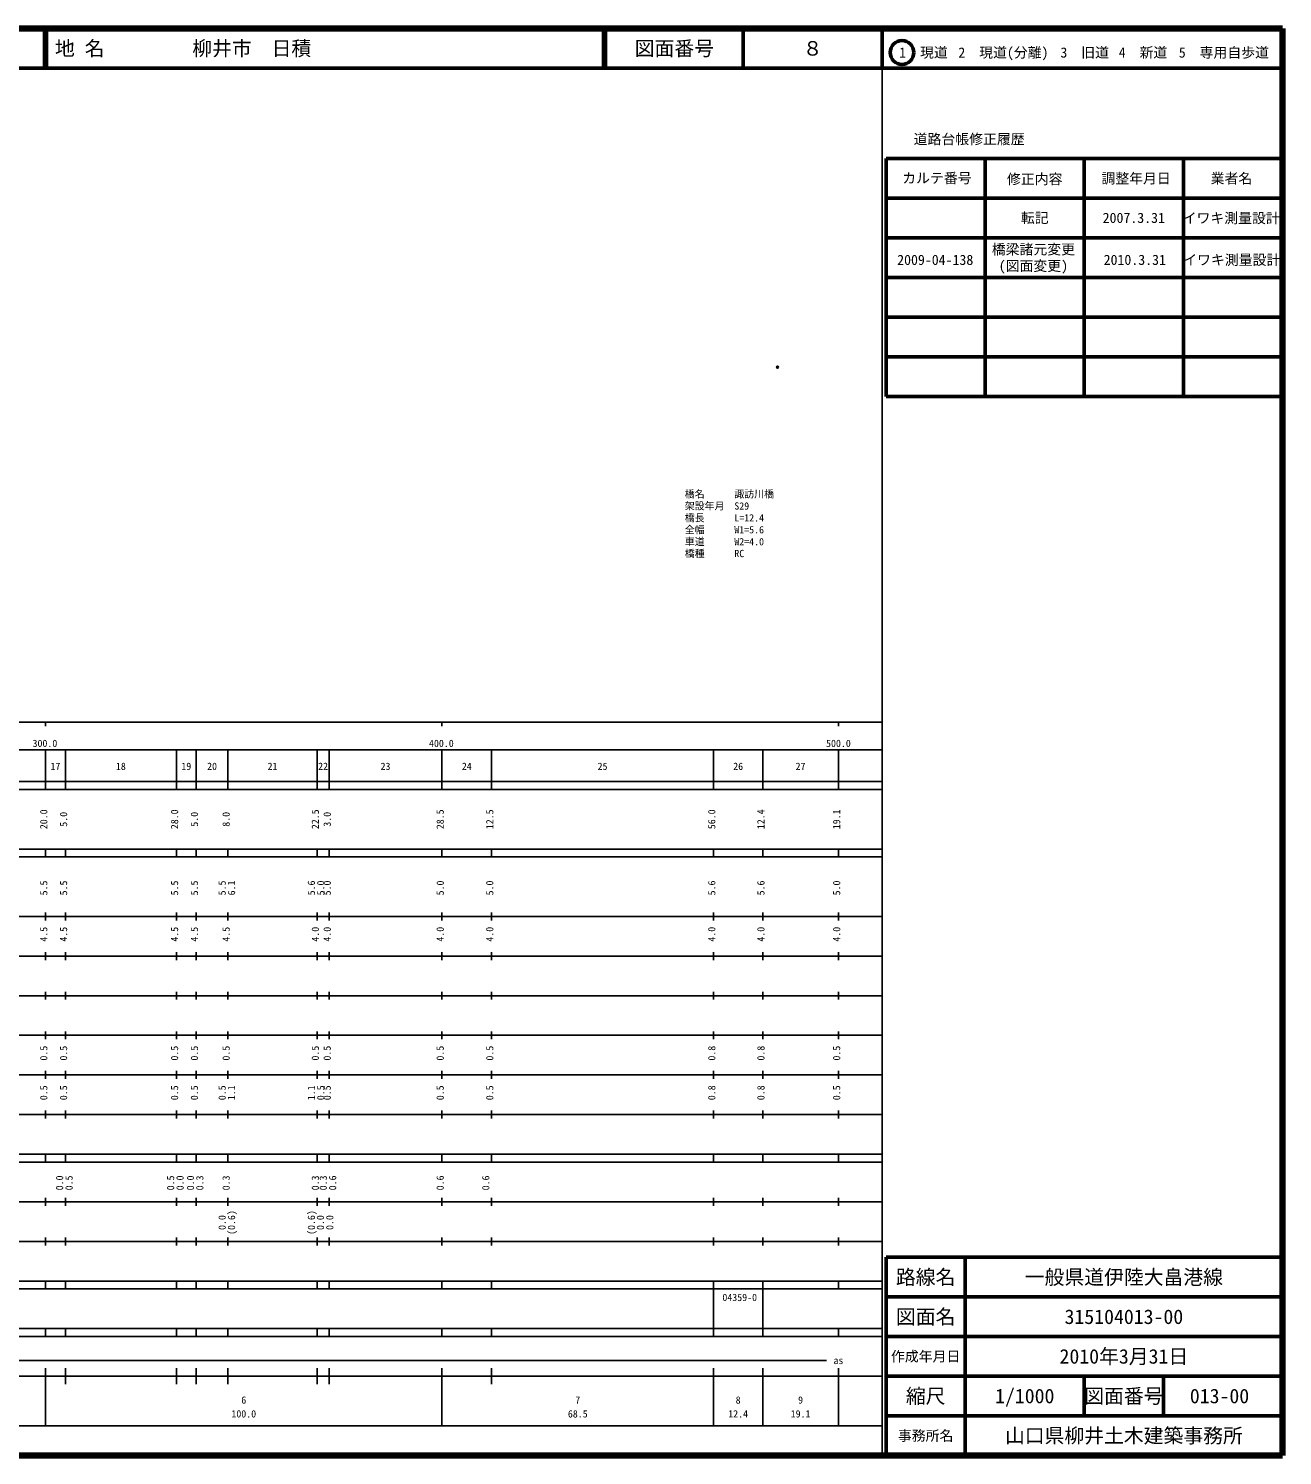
# Model space of a CAD drawing. Units: millimetres on the paper. Extents: x 40 to 680, y 20 to 380.
# Drawn here: x 363.7 to 680, y 20 to 380 of the extents above; entities that cross this region are included whole.
import ezdxf
from ezdxf.enums import TextEntityAlignment as Align

# ---------------------------------------------------------------- set-up
doc = ezdxf.new("R2010")
doc.units = ezdxf.units.MM
doc.header["$PDMODE"] = 32
doc.header["$PDSIZE"] = 0.5
for name, color, linetype in [('M-OTRS', 6, 'Continuous'), ('M-STR-HTXT', 7, 'Continuous'), ('M-TTL-TXT', 7, 'Continuous')]:
    doc.layers.add(name, color=color, linetype=linetype)
for name, color, linetype, lineweight in [('M-TTL', 2, 'Continuous', 140), ('M-TTL-BAND', 7, 'Continuous', 25), ('M-TTL-FRAM', 2, 'Continuous', 50), ('M-TTL-LINE', 7, 'Continuous', 50)]:
    doc.layers.add(name, color=color, linetype=linetype, lineweight=lineweight)
doc.styles.add('ＭＳ ゴシック', font='')
doc.styles.get('ＭＳ ゴシック').set_extended_font_data('MS Gothic')

msp = doc.modelspace()

# ---------------------------------------------------------------- linework, layer by layer
at = {"layer": 'M-OTRS'}
msp.add_point((552.644, 294.564), dxfattribs=at)
at = {"layer": 'M-TTL'}
for p, q in [((680, 380), (40, 380)), ((680, 20), (680, 380)), ((40, 20), (680, 20))]:
    msp.add_line(p, q, dxfattribs=at)
at = {"layer": 'M-TTL-BAND'}
for p, q in [((579, 20), (579, 370)), ((40, 205), (579, 205)), ((368, 205), (368, 204)), ((468, 205), (468, 204)), ((568, 205), (568, 204)), ((68, 198), (579, 198)), ((368, 188), (368, 198)), ((373, 188), (373, 198)), ((401, 188), (401, 198)), ((406, 188), (406, 198)), ((414, 188), (414, 198)), ((436.5, 188), (436.5, 198)), ((439.5, 188), (439.5, 198)), ((468, 188), (468, 198)), ((480.5, 188), (480.5, 198)), ((536.5, 188), (536.5, 198)), ((548.9, 188), (548.9, 198)), ((568, 188), (568, 198)), ((40, 190), (579, 190)), ((40, 188), (579, 188)), ((40, 173), (579, 173)), ((368, 171), (368, 173)), ((373, 171), (373, 173)), ((401, 171), (401, 173)), ((406, 171), (406, 173)), ((414, 171), (414, 173)), ((436.5, 171), (436.5, 173)), ((439.5, 171), (439.5, 173)), ((468, 171), (468, 173)), ((480.5, 171), (480.5, 173)), ((536.5, 171), (536.5, 173)), ((548.9, 171), (548.9, 173)), ((568, 171), (568, 173)), ((40, 171), (579, 171)), ((40, 156), (579, 156)), ((368, 155), (368, 157)), ((373, 155), (373, 157)), ((401, 155), (401, 157)), ((406, 155), (406, 157)), ((414, 155), (414, 157)), ((436.5, 155), (436.5, 157)), ((439.5, 155), (439.5, 157)), ((468, 155), (468, 157)), ((480.5, 155), (480.5, 157)), ((536.5, 155), (536.5, 157)), ((548.9, 155), (548.9, 157)), ((568, 155), (568, 157)), ((46, 146), (579, 146)), ((368, 145), (368, 147)), ((373, 145), (373, 147)), ((401, 145), (401, 147)), ((406, 145), (406, 147)), ((414, 145), (414, 147)), ((436.5, 145), (436.5, 147)), ((439.5, 145), (439.5, 147)), ((468, 145), (468, 147)), ((480.5, 145), (480.5, 147)), ((536.5, 145), (536.5, 147)), ((548.9, 145), (548.9, 147)), ((568, 145), (568, 147)), ((368, 135), (368, 137)), ((373, 135), (373, 137)), ((401, 135), (401, 137)), ((406, 135), (406, 137)), ((414, 135), (414, 137)), ((436.5, 135), (436.5, 137)), ((439.5, 135), (439.5, 137)), ((468, 135), (468, 137)), ((480.5, 135), (480.5, 137)), ((536.5, 135), (536.5, 137)), ((548.9, 135), (548.9, 137)), ((568, 135), (568, 137)), ((52, 136), (579, 136)), ((46, 126), (579, 126)), ((368, 125), (368, 127)), ((373, 125), (373, 127)), ((401, 125), (401, 127)), ((406, 125), (406, 127)), ((414, 125), (414, 127)), ((436.5, 125), (436.5, 127)), ((439.5, 125), (439.5, 127)), ((468, 125), (468, 127)), ((480.5, 125), (480.5, 127)), ((536.5, 125), (536.5, 127)), ((548.9, 125), (548.9, 127)), ((568, 125), (568, 127)), ((52, 116), (579, 116)), ((368, 115), (368, 117)), ((373, 115), (373, 117)), ((401, 115), (401, 117)), ((406, 115), (406, 117)), ((414, 115), (414, 117)), ((436.5, 115), (436.5, 117)), ((439.5, 115), (439.5, 117)), ((468, 115), (468, 117)), ((480.5, 115), (480.5, 117)), ((536.5, 115), (536.5, 117)), ((548.9, 115), (548.9, 117)), ((568, 115), (568, 117)), ((46, 106), (579, 106)), ((368, 105), (368, 107)), ((373, 105), (373, 107)), ((401, 105), (401, 107)), ((406, 105), (406, 107)), ((414, 105), (414, 107)), ((436.5, 105), (436.5, 107)), ((439.5, 105), (439.5, 107)), ((468, 105), (468, 107)), ((480.5, 105), (480.5, 107)), ((536.5, 105), (536.5, 107)), ((548.9, 105), (548.9, 107)), ((568, 105), (568, 107)), ((40, 96), (579, 96)), ((40, 94), (579, 94)), ((368, 94), (368, 96)), ((373, 94), (373, 96)), ((401, 94), (401, 96)), ((406, 94), (406, 96)), ((414, 94), (414, 96)), ((436.5, 94), (436.5, 96)), ((439.5, 94), (439.5, 96)), ((468, 94), (468, 96)), ((480.5, 94), (480.5, 96)), ((536.5, 94), (536.5, 96)), ((548.9, 94), (548.9, 96)), ((568, 94), (568, 96)), ((49, 84), (579, 84)), ((368, 83), (368, 85)), ((373, 83), (373, 85)), ((401, 83), (401, 85)), ((406, 83), (406, 85)), ((414, 83), (414, 85)), ((436.5, 83), (436.5, 85)), ((439.5, 83), (439.5, 85)), ((468, 83), (468, 85)), ((480.5, 83), (480.5, 85)), ((536.5, 83), (536.5, 85)), ((548.9, 83), (548.9, 85)), ((568, 83), (568, 85)), ((40, 74), (579, 74)), ((368, 73), (368, 75)), ((373, 73), (373, 75)), ((401, 73), (401, 75)), ((406, 73), (406, 75)), ((414, 73), (414, 75)), ((436.5, 73), (436.5, 75)), ((439.5, 73), (439.5, 75)), ((468, 73), (468, 75)), ((480.5, 73), (480.5, 75)), ((536.5, 73), (536.5, 75)), ((548.9, 73), (548.9, 75)), ((568, 73), (568, 75)), ((40, 64), (579, 64)), ((40, 62), (579, 62)), ((368, 62), (368, 64)), ((373, 62), (373, 64)), ((401, 62), (401, 64)), ((406, 62), (406, 64)), ((414, 62), (414, 64)), ((436.5, 62), (436.5, 64)), ((439.5, 62), (439.5, 64)), ((468, 62), (468, 64)), ((480.5, 62), (480.5, 64)), ((536.5, 62), (536.5, 64)), ((536.5, 52), (536.5, 62)), ((548.9, 62), (548.9, 64)), ((548.9, 52), (548.9, 62)), ((568, 62), (568, 64)), ((40, 52), (579, 52)), ((368, 50), (368, 52)), ((373, 50), (373, 52)), ((401, 50), (401, 52)), ((406, 50), (406, 52)), ((414, 50), (414, 52)), ((436.5, 50), (436.5, 52)), ((439.5, 50), (439.5, 52)), ((468, 50), (468, 52)), ((480.5, 50), (480.5, 52)), ((536.5, 50), (536.5, 52)), ((548.9, 50), (548.9, 52)), ((568, 50), (568, 52)), ((40, 50), (579, 50)), ((71, 44), (565, 44)), ((40, 40), (579, 40)), ((368, 27.5), (368, 42)), ((373, 38), (373, 42)), ((401, 38), (401, 42)), ((406, 38), (406, 42)), ((414, 38), (414, 42)), ((436.5, 38), (436.5, 42)), ((439.5, 38), (439.5, 42)), ((468, 27.5), (468, 42)), ((480.5, 38), (480.5, 42)), ((536.5, 27.5), (536.5, 42)), ((548.9, 27.5), (548.9, 42)), ((568, 27.5), (568, 42)), ((68, 27.5), (579, 27.5))]:
    msp.add_line(p, q, dxfattribs=at)
at = {"layer": 'M-TTL-FRAM'}
for p, q in [((580, 347.197), (580, 287.197)), ((580, 347.197), (680, 347.197)), ((580, 287.197), (680, 287.197)), ((680, 70), (580, 70)), ((580, 70), (580, 20))]:
    msp.add_line(p, q, dxfattribs=at)
at = {"layer": 'M-TTL-LINE'}
for p, q in [((367.75, 380), (367.75, 370)), ((368.25, 380), (368.25, 370)), ((508.747, 380), (508.747, 370)), ((509.247, 380), (509.247, 370)), ((543.997, 380), (543.997, 370)), ((579, 380), (579, 370)), ((40, 370), (680, 370)), ((605, 347.197), (605, 287.197)), ((630, 347.197), (630, 287.197)), ((655, 347.197), (655, 287.197)), ((580, 337.197), (680, 337.197)), ((580, 327.197), (680, 327.197)), ((580, 317.197), (680, 317.197)), ((580, 307.197), (680, 307.197)), ((580, 297.197), (680, 297.197)), ((600, 70), (600, 20)), ((680, 60), (580, 60)), ((680, 50), (580, 50)), ((680, 40), (580, 40)), ((630, 40), (630, 30)), ((650, 40), (650, 30)), ((680, 30), (580, 30))]:
    msp.add_line(p, q, dxfattribs=at)
msp.add_circle((584.031, 373.958), 3, dxfattribs=at)

# ---------------------------------------------------------------- texts
at = {"layer": 'M-STR-HTXT', "style": 'ＭＳ ゴシック'}
for s, p in [('橋名\u3000\u3000\u3000諏訪川橋', (529.245, 261.086)), ('架設年月\u3000S29', (529.245, 258.086)), ('橋長\u3000\u3000\u3000L=12.4', (529.245, 255.086)), ('全幅\u3000\u3000\u3000W1=5.6', (529.245, 252.086)), ('橋種\u3000\u3000\u3000RC', (529.245, 246.086)), ('車道\u3000\u3000\u3000W2=4.0', (529.245, 249.086))]:
    msp.add_text(s, height=1.833, dxfattribs=at).set_placement(p, align=Align.BOTTOM_LEFT)
at = {"layer": 'M-TTL-BAND', "style": 'ＭＳ ゴシック'}
for s, p in [('300.0', (367.844, 198.195)), ('400.0', (467.844, 198.195)), ('500.0', (568, 198.195)), ('500.0', (568, 198.195)), ('17', (370.5, 192.405)), ('18', (387, 192.405)), ('19', (403.5, 192.405)), ('20', (410, 192.405)), ('21', (425.25, 192.405)), ('22', (438, 192.405)), ('23', (453.75, 192.405)), ('24', (474.25, 192.405)), ('25', (508.5, 192.405)), ('26', (542.7, 192.405)), ('27', (558.45, 192.405)), ('as', (568, 42.5)), ('6', (418, 32.523)), ('7', (502.25, 32.523)), ('8', (542.7, 32.523)), ('9', (558.45, 32.523)), ('100.0', (418, 29.033)), ('68.5', (502.25, 29.033)), ('12.4', (542.7, 29.033)), ('19.1', (558.45, 29.033))]:
    msp.add_text(s, height=1.833, dxfattribs=at).set_placement(p, align=Align.BOTTOM_CENTER)
for s, p in [('20.0', (369, 180.5)), ('5.0', (374, 180.5)), ('28.0', (402, 180.5)), ('5.0', (407, 180.5)), ('8.0', (415, 180.5)), ('22.5', (437.5, 180.5)), ('3.0', (440.5, 180.5)), ('28.5', (469, 180.5)), ('12.5', (481.5, 180.5)), ('56.0', (537.5, 180.5)), ('12.4', (549.9, 180.5)), ('19.1', (569, 180.5)), ('5.5', (369, 163.174)), ('5.5', (374, 163.174)), ('5.5', (402, 163.174)), ('5.5', (407, 163.174)), ('5.5', (414, 163.174)), ('6.1', (416.37, 163.174)), ('5.6', (436.5, 163.174)), ('5.0', (438.87, 163.174)), ('5.0', (440.5, 163.174)), ('5.0', (469, 163.174)), ('5.0', (481.5, 163.174)), ('5.6', (537.5, 163.174)), ('5.6', (549.9, 163.174)), ('5.0', (569, 163.174)), ('4.5', (369, 151.5)), ('4.5', (374, 151.5)), ('4.5', (402, 151.5)), ('4.5', (407, 151.5)), ('4.5', (415, 151.5)), ('4.0', (437.5, 151.5)), ('4.0', (440.5, 151.5)), ('4.0', (469, 151.5)), ('4.0', (481.5, 151.5)), ('4.0', (537.5, 151.5)), ('4.0', (549.9, 151.5)), ('4.0', (569, 151.5)), ('0.5', (369, 121.5)), ('0.5', (374, 121.5)), ('0.5', (402, 121.5)), ('0.5', (407, 121.5)), ('0.5', (415, 121.5)), ('0.5', (437.5, 121.5)), ('0.5', (440.5, 121.5)), ('0.5', (469, 121.5)), ('0.5', (481.5, 121.5)), ('0.8', (537.5, 121.5)), ('0.8', (549.9, 121.5)), ('0.5', (569, 121.5)), ('0.5', (369, 111.5)), ('0.5', (374, 111.5)), ('0.5', (402, 111.5)), ('0.5', (407, 111.5)), ('0.5', (414, 111.5)), ('1.1', (416.37, 111.5)), ('1.1', (436.5, 111.5)), ('0.5', (438.87, 111.5)), ('0.5', (440.5, 111.5)), ('0.5', (469, 111.5)), ('0.5', (481.5, 111.5)), ('0.8', (537.5, 111.5)), ('0.8', (549.9, 111.5)), ('0.5', (569, 111.5)), ('0.0', (373, 88.764)), ('0.5', (375.37, 88.764)), ('0.5', (401, 88.764)), ('0.0', (403.37, 88.764)), ('0.0', (406, 88.764)), ('0.3', (408.37, 88.764)), ('0.3', (415, 88.764)), ('0.3', (437.5, 88.764)), ('0.3', (439.5, 88.764)), ('0.6', (441.87, 88.764)), ('0.6', (469, 88.764)), ('0.6', (480.5, 88.764)), ('0.0', (414, 78.764)), ('(0.6)', (416.37, 78.764)), ('(0.6)', (436.5, 78.764)), ('0.0', (438.778, 78.753)), ('0.0', (441.142, 78.764))]:
    msp.add_text(s, height=1.833, rotation=90, dxfattribs=at).set_placement(p, align=Align.BOTTOM_CENTER)
msp.add_text('04359-0', height=1.833, dxfattribs=at).set_placement((538.732, 58.405), align=Align.BOTTOM_LEFT)
at = {"layer": 'M-TTL-TXT', "style": 'ＭＳ ゴシック'}
for s, p in [('地 名', (370.38, 375)), ('柳井市\u3000日積', (405.024, 375))]:
    msp.add_text(s, height=3.666, dxfattribs=at).set_placement(p, align=Align.MIDDLE_LEFT)
for s, height, p in [('図面番号', 3.666, (526.622, 375)), ('８', 3.666, (561.497, 375)), ('1\u3000現道', 2.566, (589.448, 373.958)), ('2\u3000現道(分離)', 2.566, (609.619, 373.958)), ('3\u3000旧道', 2.566, (630.121, 373.958)), ('4\u3000新道', 2.566, (644.824, 373.958)), ('5\u3000専用自歩道', 2.566, (665.228, 373.958)), ('道路台帳修正履歴', 2.566, (600.968, 352.113)), ('カルテ番号', 2.566, (592.839, 342.277)), ('修正内容', 2.566, (617.509, 342.023)), ('調整年月日', 2.566, (643.089, 342.197)), ('業者名', 2.566, (667.134, 342.197)), ('転記', 2.566, (617.5, 332.245)), ('2007.3.31', 2.566, (642.5, 332.245)), ('イワキ測量設計', 2.566, (667.077, 332.189)), ('橋梁諸元変更', 2.566, (617.181, 324.294)), ('2009-04-138', 2.566, (592.415, 321.639)), ('(図面変更)', 2.566, (617.181, 320.125)), ('2010.3.31', 2.566, (642.752, 321.654)), ('イワキ測量設計', 2.566, (667.212, 321.654)), ('路線名', 3.666, (590, 65)), ('路線名', 3.666, (590, 65)), ('一般県道伊陸大畠港線', 3.666, (640, 65)), ('図面名', 3.666, (590, 55)), ('図面名', 3.666, (590, 55)), ('315104013-00', 3.666, (640, 55)), ('2010年3月31日', 3.666, (640, 45)), ('作成年月日', 2.566, (590, 45)), ('作成年月日', 2.566, (590, 45)), ('縮尺', 3.666, (590, 35)), ('縮尺', 3.666, (590, 35)), ('1/1000', 3.666, (615, 35)), ('図面番号', 3.666, (640, 35)), ('図面番号', 3.666, (640, 35)), ('013-00', 3.666, (664.125, 35)), ('事務所名', 2.566, (590, 25)), ('事務所名', 2.566, (590, 25)), ('山口県柳井土木建築事務所', 3.666, (640, 25))]:
    msp.add_text(s, height=height, dxfattribs=at).set_placement(p, align=Align.MIDDLE_CENTER)

doc.saveas('drawing.dxf')
